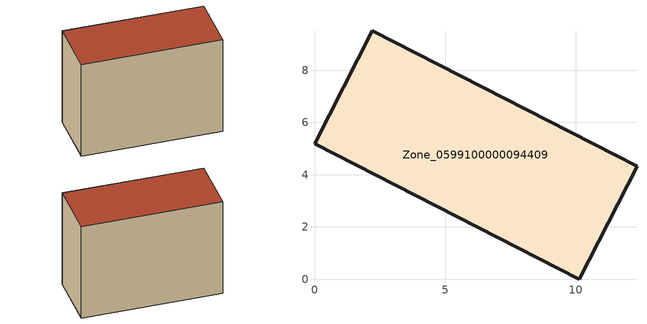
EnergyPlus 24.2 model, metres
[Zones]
Zone_0599100000094409
 floor ground (C_G): 0,5.18 2.2,9.51 12.34,4.32 10.13,0 z3.94
 wall outside (C_F): 2.2,9.51 0,5.18 10.13,0 12.34,4.32 2.2,9.51 z3.94:12.41
 roof outside (C_R): 10.13,0 12.34,4.32 2.2,9.51 0,5.18 z12.41
[BUILDING]
Pand.0599100000094409: North Axis=0; Terrain=City; Loads Convergence Tolerance Value=0.04; Temperature Convergence Tolerance Value=0.4; Solar Distribution=FullExterior; Maximum Number of Warmup Days=25; Minimum Number of Warmup Days=1
[Site:Location]
Rotterdam.The.Hague.AP_ZH_NLD Design_Conditions: Latitude=51.96; Longitude=4.45; Time Zone=1; Elevation=-4.5
[SITE:GROUNDTEMPERATURE:BUILDINGSURFACE]
18, 18, 18, 18, 18, 18, 18, 18, 18, 18, 18, 18
[MATERIAL] Thermal Absorptance=0.9; Solar Absorptance=0.7; Visible Absorptance=0.7
Name | Roughness | Thickness | Conductivity | Density | Specific Heat
G.TI.1992-2005 | MediumSmooth | 0.15 | 0.06 | 540 | 1210
F.TI.1992-2005 | Rough | 0.3 | 0.12 | 1920 | 840
R.TI.1992-2005 | MediumRough | 0.2 | 0.08 | 1500 | 1000
[CONSTRUCTION]
C_G: G.TI.1992-2005
C_F: F.TI.1992-2005
C_R: R.TI.1992-2005
[ZONE]
Zone_0599100000094409: Type=1; Multiplier=1; Ceiling Height=Autocalculate; Volume=Autocalculate; Floor Area=autocalculate; Part of Total Floor Area=Yes
[ZONEINFILTRATION:DESIGNFLOWRATE]
Infil_Zone_0599100000094409: Zone or ZoneList or Space or SpaceList=Zone_0599100000094409; Schedule=AlwaysOn; Design Flow Rate Calculation Method=Flow/Area; Flow Rate per Floor Area=0.0015; Constant Term Coefficient=1; Temperature Term Coefficient=0; Velocity Term Coefficient=0; Velocity Squared Term Coefficient=0
[HVACTEMPLATE:ZONE:IDEALLOADSAIRSYSTEM]
Zone_0599100000094409: Maximum Heating Supply Air Temperature=50; Minimum Cooling Supply Air Temperature=13; Maximum Heating Supply Air Humidity Ratio=0.0156; Minimum Cooling Supply Air Humidity Ratio=0.0077; Heating Limit=NoLimit; Cooling Limit=NoLimit; Dehumidification Control Type=ConstantSensibleHeatRatio; Cooling Sensible Heat Ratio=0.7; Dehumidification Setpoint=60; Humidification Control Type=None; Humidification Setpoint=30; Outdoor Air Method=None; Outdoor Air Flow Rate per Person=0.00944; Outdoor Air Flow Rate per Zone Floor Area=0; Outdoor Air Flow Rate per Zone=0; Demand Controlled Ventilation Type=None; Outdoor Air Economizer Type=NoEconomizer; Heat Recovery Type=None; Sensible Heat Recovery Effectiveness=0.7; Latent Heat Recovery Effectiveness=0.65
[ZONECONTROL:THERMOSTAT]
ThermostatControl_Zone_0599100000094409: Zone or ZoneList=Zone_0599100000094409; Control Type Schedule=DualSetpointControlType; Control 1=Thermostat_Zone_0599100000094409; Temperature Difference Between Cutout And Setpoint=0
[THERMOSTATSETPOINT:DUALSETPOINT]
Thermostat_Zone_0599100000094409: Heating Setpoint Temperature Schedule=HeatingSetpoint_Zone_0599100000094409; Cooling Setpoint Temperature Schedule=CoolingSetpoint_Zone_0599100000094409
[SCHEDULE:COMPACT]
HeatingSetpoint_Zone_0599100000094409: Through: 12/31, For: AllDays, Until: 24:00, 21
CoolingSetpoint_Zone_0599100000094409: Through: 12/31, For: AllDays, Until: 24:00, 24
DualSetpointControlType: Through: 12/31, For: AllDays, Until: 24:00, 4
AlwaysOn: Through: 12/31, For: AllDays, Until: 24:00, 1
